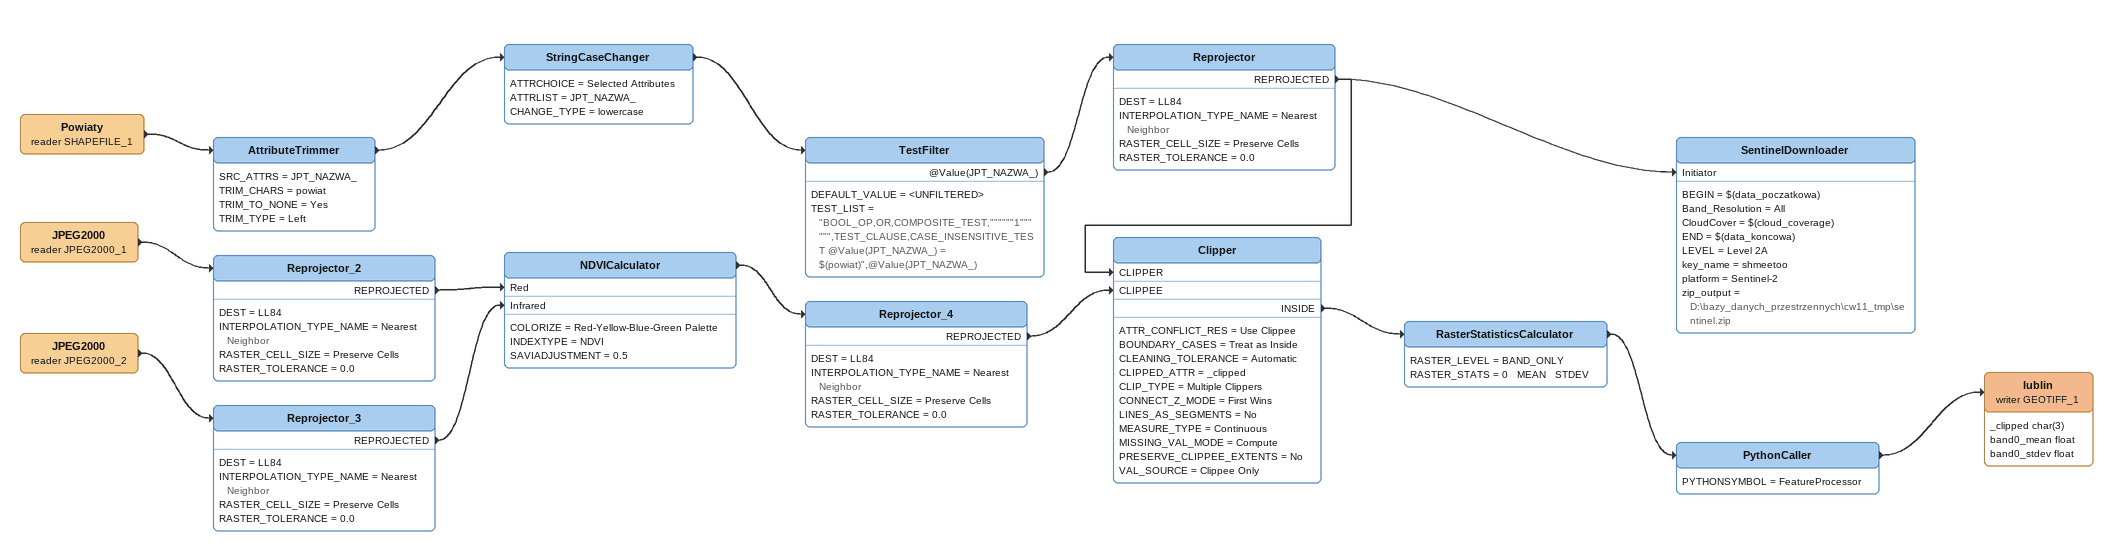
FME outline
Powiaty (reader SHAPEFILE_1)
    -> AttributeTrimmer
AttributeTrimmer
    SRC_ATTRS = JPT_NAZWA_
    TRIM_CHARS = powiat
    TRIM_TO_NONE = Yes
    TRIM_TYPE = Left
    -> StringCaseChanger
StringCaseChanger
    ATTRCHOICE = Selected Attributes
    ATTRLIST = JPT_NAZWA_
    CHANGE_TYPE = lowercase
    -> TestFilter
TestFilter
    DEFAULT_VALUE = <UNFILTERED>
    TEST_LIST = "BOOL_OP,OR,COMPOSITE_TEST,""""""1"""""",TEST_CLAUSE,CASE_INSENSITIVE_TEST @Value(JPT_NAZWA_) =  $(powiat)",@Value(JPT_NAZWA_)
    @Value(JPT_NAZWA_) -> Reprojector
Reprojector
    DEST = LL84
    INTERPOLATION_TYPE_NAME = Nearest Neighbor
    RASTER_CELL_SIZE = Preserve Cells
    RASTER_TOLERANCE = 0.0
    REPROJECTED -> SentinelDownloader [Initiator]
    REPROJECTED -> Clipper [CLIPPER]
SentinelDownloader
    BEGIN = $(data_poczatkowa)
    Band_Resolution = All
    CloudCover = $(cloud_coverage)
    END = $(data_koncowa)
    LEVEL = Level 2A
    key_name = shmeetoo
    platform = Sentinel-2
    zip_output = D:\bazy_danych_przestrzennych\cw11_tmp\sentinel.zip
JPEG2000 (reader JPEG2000_1)
    -> Reprojector_2
Reprojector_2
    DEST = LL84
    INTERPOLATION_TYPE_NAME = Nearest Neighbor
    RASTER_CELL_SIZE = Preserve Cells
    RASTER_TOLERANCE = 0.0
    REPROJECTED -> NDVICalculator [Red]
JPEG2000 (reader JPEG2000_2)
    -> Reprojector_3
Reprojector_3
    DEST = LL84
    INTERPOLATION_TYPE_NAME = Nearest Neighbor
    RASTER_CELL_SIZE = Preserve Cells
    RASTER_TOLERANCE = 0.0
    REPROJECTED -> NDVICalculator [Infrared]
NDVICalculator
    COLORIZE = Red-Yellow-Blue-Green Palette
    INDEXTYPE = NDVI
    SAVIADJUSTMENT = 0.5
    -> Reprojector_4
Reprojector_4
    DEST = LL84
    INTERPOLATION_TYPE_NAME = Nearest Neighbor
    RASTER_CELL_SIZE = Preserve Cells
    RASTER_TOLERANCE = 0.0
    REPROJECTED -> Clipper [CLIPPEE]
Clipper
    ATTR_CONFLICT_RES = Use Clippee
    BOUNDARY_CASES = Treat as Inside
    CLEANING_TOLERANCE = Automatic
    CLIPPED_ATTR = _clipped
    CLIP_TYPE = Multiple Clippers
    CONNECT_Z_MODE = First Wins
    LINES_AS_SEGMENTS = No
    MEASURE_TYPE = Continuous
    MISSING_VAL_MODE = Compute
    PRESERVE_CLIPPEE_EXTENTS = No
    VAL_SOURCE = Clippee Only
    INSIDE -> RasterStatisticsCalculator
RasterStatisticsCalculator
    RASTER_LEVEL = BAND_ONLY
    RASTER_STATS = 0   MEAN   STDEV
    -> PythonCaller
PythonCaller
    PYTHONSYMBOL = FeatureProcessor
    -> lublin (writer GEOTIFF_1)
lublin (writer GEOTIFF_1)
    attributes: _clipped char(3), band0_mean float, band0_stdev float
